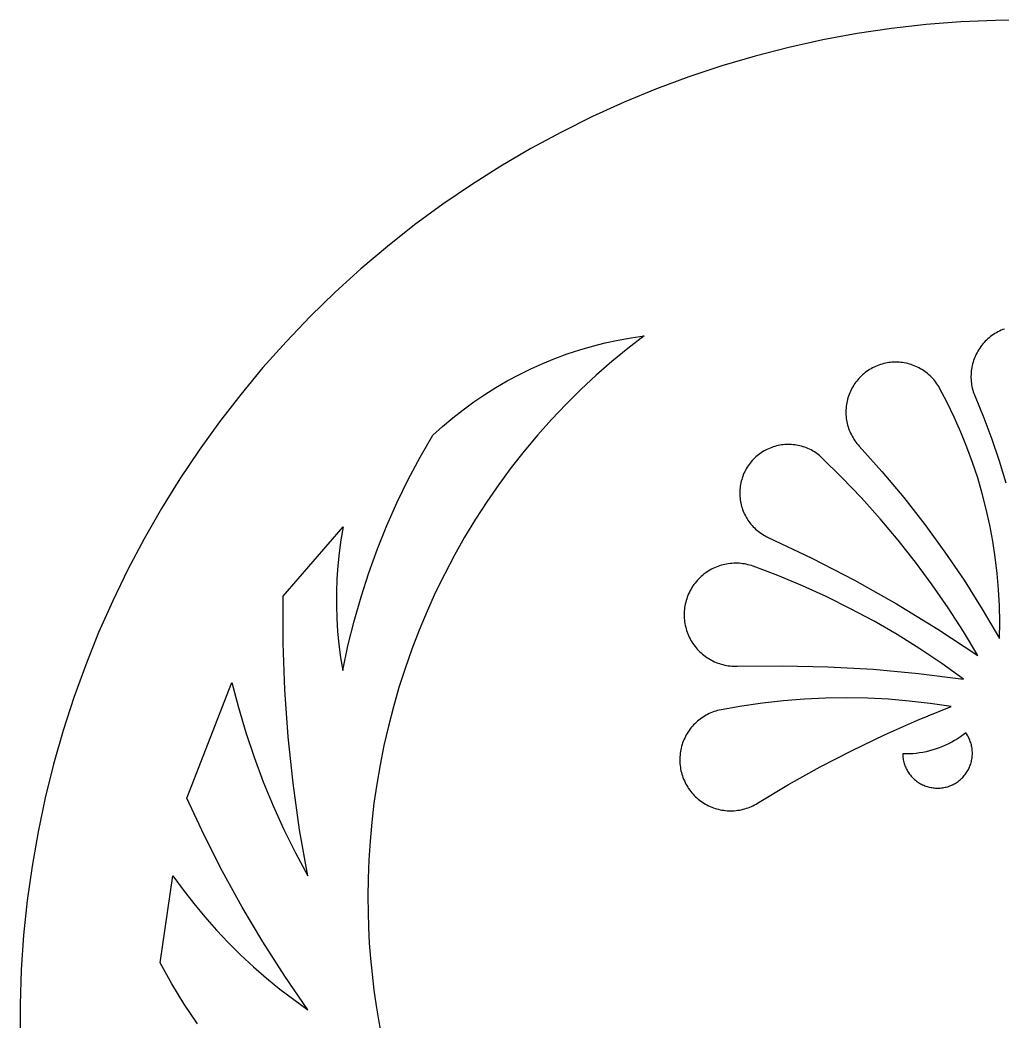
# Model space of a CAD drawing. Header units: millimetres. Extents: x -254 to 346, y 155 to 755.
# Drawn here: x -253.5 to 40.9, y 455.1 to 755 of the extents above; entities that cross this region are included whole.
import ezdxf

# ---------------------------------------------------------------- set-up
doc = ezdxf.new("R2010")
doc.units = ezdxf.units.MM
doc.layers.add('Layer 05', color=12, linetype='Continuous', true_color=0xde0000)

msp = doc.modelspace()

# ---------------------------------------------------------------- linework, layer by layer
at = {"layer": 'Layer 05'}
for p, q in [((17.86, 753.68), (7.51, 752.51)), ((28.24, 754.49), (17.86, 753.68)), ((38.64, 754.94), (28.24, 754.49)), ((49.05, 755.03), (38.64, 754.94)), ((-2.79, 750.98), (-13.03, 749.09)), ((7.51, 752.51), (-2.79, 750.98)), ((-13.03, 749.09), (-23.2, 746.85)), ((-33.29, 744.25), (-43.28, 741.31)), ((-23.2, 746.85), (-33.29, 744.25)), ((-43.28, 741.31), (-53.16, 738.02)), ((-53.16, 738.02), (-62.92, 734.4)), ((-62.92, 734.4), (-72.55, 730.43)), ((-72.55, 730.43), (-82.04, 726.14)), ((-82.04, 726.14), (-91.37, 721.51)), ((-91.37, 721.51), (-100.53, 716.57)), ((-100.53, 716.57), (-109.52, 711.31)), ((-109.52, 711.31), (-118.32, 705.74)), ((-118.32, 705.74), (-126.92, 699.87)), ((-126.92, 699.87), (-135.32, 693.71)), ((-135.32, 693.71), (-143.49, 687.26)), ((-143.49, 687.26), (-151.43, 680.52)), ((-151.43, 680.52), (-159.14, 673.52)), ((-159.14, 673.52), (-166.6, 666.25)), ((-166.6, 666.25), (-173.8, 658.73)), ((-66.56, 660.46), (-71.47, 656.7)), ((-70.47, 659.9), (-66.56, 660.46)), ((36.76, 659.93), (36.36, 659.59)), ((37.17, 660.26), (36.76, 659.93)), ((37.59, 660.57), (37.17, 660.26)), ((38.02, 660.87), (37.59, 660.57)), ((38.47, 661.16), (38.02, 660.87)), ((38.92, 661.43), (38.47, 661.16)), ((39.38, 661.68), (38.92, 661.43)), ((39.85, 661.92), (39.38, 661.68)), ((40.32, 662.14), (39.85, 661.92)), ((40.81, 662.34), (40.32, 662.14)), ((41.3, 662.53), (40.81, 662.34)), ((-173.8, 658.73), (-180.74, 650.97)), ((-85.84, 656.29), (-82.05, 657.39)), ((-82.05, 657.39), (-78.22, 658.36)), ((-78.22, 658.36), (-74.36, 659.2)), ((-74.36, 659.2), (-70.47, 659.9)), ((34.24, 657.26), (33.94, 656.83)), ((34.56, 657.68), (34.24, 657.26)), ((34.9, 658.08), (34.56, 657.68)), ((35.24, 658.48), (34.9, 658.08)), ((35.6, 658.86), (35.24, 658.48)), ((35.98, 659.23), (35.6, 658.86)), ((36.36, 659.59), (35.98, 659.23)), ((-93.3, 653.7), (-89.59, 655.06)), ((-89.59, 655.06), (-85.84, 656.29)), ((-71.47, 656.7), (-76.27, 652.77)), ((32.44, 654.06), (32.25, 653.57)), ((32.65, 654.54), (32.44, 654.06)), ((32.88, 655.02), (32.65, 654.54)), ((33.12, 655.48), (32.88, 655.02)), ((33.38, 655.94), (33.12, 655.48)), ((33.65, 656.39), (33.38, 655.94)), ((33.94, 656.83), (33.65, 656.39)), ((-180.74, 650.97), (-187.4, 642.96)), ((-100.56, 650.6), (-96.95, 652.21)), ((-96.95, 652.21), (-93.3, 653.7)), ((-76.27, 652.77), (-80.96, 648.67)), ((2.27, 651.1), (1.81, 650.87)), ((2.74, 651.32), (2.27, 651.1)), ((3.22, 651.52), (2.74, 651.32)), ((3.7, 651.71), (3.22, 651.52)), ((4.19, 651.88), (3.7, 651.71)), ((4.68, 652.03), (4.19, 651.88)), ((5.18, 652.16), (4.68, 652.03)), ((5.69, 652.28), (5.18, 652.16)), ((6.19, 652.38), (5.69, 652.28)), ((6.7, 652.46), (6.19, 652.38)), ((7.22, 652.52), (6.7, 652.46)), ((7.73, 652.57), (7.22, 652.52)), ((8.25, 652.59), (7.73, 652.57)), ((8.76, 652.6), (8.25, 652.59)), ((9.28, 652.6), (8.76, 652.6)), ((9.8, 652.57), (9.28, 652.6)), ((10.31, 652.53), (9.8, 652.57)), ((10.83, 652.46), (10.31, 652.53)), ((11.34, 652.39), (10.83, 652.46)), ((11.85, 652.29), (11.34, 652.39)), ((12.35, 652.17), (11.85, 652.29)), ((12.85, 652.04), (12.35, 652.17)), ((13.34, 651.89), (12.85, 652.04)), ((13.83, 651.73), (13.34, 651.89)), ((14.32, 651.55), (13.83, 651.73)), ((14.79, 651.35), (14.32, 651.55)), ((15.26, 651.13), (14.79, 651.35)), ((15.73, 650.9), (15.26, 651.13)), ((31.55, 651.04), (31.46, 650.52)), ((31.65, 651.56), (31.55, 651.04)), ((31.78, 652.07), (31.65, 651.56)), ((31.92, 652.57), (31.78, 652.07)), ((32.07, 653.08), (31.92, 652.57)), ((32.25, 653.57), (32.07, 653.08)), ((-107.58, 646.99), (-104.1, 648.86)), ((-104.1, 648.86), (-100.56, 650.6)), ((-80.96, 648.67), (-85.53, 644.42)), ((-1.9, 648.1), (-2.26, 647.72)), ((-1.54, 648.46), (-1.9, 648.1)), ((-1.16, 648.81), (-1.54, 648.46)), ((-0.76, 649.15), (-1.16, 648.81)), ((-0.36, 649.47), (-0.76, 649.15)), ((0.05, 649.78), (-0.36, 649.47)), ((0.48, 650.08), (0.05, 649.78)), ((0.91, 650.36), (0.48, 650.08)), ((1.36, 650.62), (0.91, 650.36)), ((1.81, 650.87), (1.36, 650.62)), ((16.18, 650.65), (15.73, 650.9)), ((16.63, 650.39), (16.18, 650.65)), ((17.06, 650.11), (16.63, 650.39)), ((17.49, 649.82), (17.06, 650.11)), ((17.9, 649.51), (17.49, 649.82)), ((18.31, 649.19), (17.9, 649.51)), ((18.7, 648.85), (18.31, 649.19)), ((19.08, 648.5), (18.7, 648.85)), ((19.45, 648.14), (19.08, 648.5)), ((19.81, 647.77), (19.45, 648.14)), ((31.31, 648.95), (31.29, 648.43)), ((31.29, 648.43), (31.3, 647.9)), ((31.34, 649.48), (31.31, 648.95)), ((31.39, 650), (31.34, 649.48)), ((31.46, 650.52), (31.39, 650)), ((-114.34, 642.91), (-111, 645.01)), ((-111, 645.01), (-107.58, 646.99)), ((-4.1, 645.23), (-4.35, 644.78)), ((-3.83, 645.67), (-4.1, 645.23)), ((-3.54, 646.1), (-3.83, 645.67)), ((-3.24, 646.52), (-3.54, 646.1)), ((-2.93, 646.93), (-3.24, 646.52)), ((-2.6, 647.33), (-2.93, 646.93)), ((-2.26, 647.72), (-2.6, 647.33)), ((20.15, 647.38), (19.81, 647.77)), ((20.48, 646.98), (20.15, 647.38)), ((20.79, 646.57), (20.48, 646.98)), ((21.1, 646.15), (20.79, 646.57)), ((21.38, 645.72), (21.1, 646.15)), ((21.65, 645.28), (21.38, 645.72)), ((21.91, 644.83), (21.65, 645.28)), ((31.3, 647.9), (31.32, 647.38)), ((31.32, 647.38), (31.36, 646.85)), ((31.36, 646.85), (31.42, 646.33)), ((31.42, 646.33), (31.5, 645.81)), ((31.5, 645.81), (31.59, 645.3)), ((31.59, 645.3), (31.7, 644.78)), ((-187.4, 642.96), (-193.78, 634.73)), ((-117.61, 640.7), (-114.34, 642.91)), ((-85.53, 644.42), (-89.98, 640.02)), ((-5.38, 642.41), (-5.54, 641.92)), ((-5.21, 642.9), (-5.38, 642.41)), ((-5.02, 643.38), (-5.21, 642.9)), ((-4.81, 643.85), (-5.02, 643.38)), ((-4.59, 644.32), (-4.81, 643.85)), ((-4.35, 644.78), (-4.59, 644.32)), ((24.18, 640.52), (21.91, 644.83)), ((31.7, 644.78), (31.83, 644.27)), ((31.83, 644.27), (31.98, 643.77)), ((31.98, 643.77), (32.14, 643.27)), ((32.14, 643.27), (32.33, 642.78)), ((32.33, 642.78), (32.53, 642.29)), ((32.53, 642.29), (35.13, 635.95)), ((-120.8, 638.37), (-117.61, 640.7)), ((-89.98, 640.02), (-94.3, 635.48)), ((-6.06, 639.39), (-6.11, 638.88)), ((-5.99, 639.9), (-6.06, 639.39)), ((-5.9, 640.41), (-5.99, 639.9)), ((-5.8, 640.92), (-5.9, 640.41)), ((-5.67, 641.42), (-5.8, 640.92)), ((-5.54, 641.92), (-5.67, 641.42)), ((26.3, 636.13), (24.18, 640.52)), ((-126.93, 633.39), (-123.91, 635.94)), ((-123.91, 635.94), (-120.8, 638.37)), ((-6.14, 638.36), (-6.16, 637.84)), ((-6.16, 637.84), (-6.15, 637.33)), ((-6.15, 637.33), (-6.13, 636.81)), ((-6.11, 638.88), (-6.14, 638.36)), ((-6.13, 636.81), (-6.1, 636.29)), ((-6.1, 636.29), (-6.04, 635.78)), ((28.28, 631.68), (26.3, 636.13)), ((35.13, 635.95), (37.53, 629.54)), ((-193.78, 634.73), (-199.87, 626.29)), ((-129.86, 630.75), (-126.93, 633.39)), ((-94.3, 635.48), (-98.47, 630.8)), ((-6.04, 635.78), (-5.97, 635.27)), ((-5.97, 635.27), (-5.88, 634.76)), ((-5.88, 634.76), (-5.77, 634.25)), ((-5.77, 634.25), (-5.64, 633.75)), ((-5.64, 633.75), (-5.5, 633.26)), ((-5.5, 633.26), (-5.34, 632.77)), ((-133.65, 624.17), (-129.86, 630.75)), ((-98.47, 630.8), (-102.51, 625.98)), ((-5.34, 632.77), (-5.16, 632.28)), ((-5.16, 632.28), (-4.97, 631.8)), ((-4.97, 631.8), (-4.76, 631.33)), ((-4.76, 631.33), (-4.53, 630.86)), ((-4.53, 630.86), (-4.29, 630.41)), ((-4.29, 630.41), (-4.03, 629.96)), ((-4.03, 629.96), (-3.76, 629.52)), ((30.11, 627.16), (28.28, 631.68)), ((-28.39, 627.08), (-28.86, 626.9)), ((-27.91, 627.25), (-28.39, 627.08)), ((-27.43, 627.4), (-27.91, 627.25)), ((-26.94, 627.53), (-27.43, 627.4)), ((-26.44, 627.65), (-26.94, 627.53)), ((-25.95, 627.74), (-26.44, 627.65)), ((-25.45, 627.83), (-25.95, 627.74)), ((-24.94, 627.89), (-25.45, 627.83)), ((-24.44, 627.93), (-24.94, 627.89)), ((-23.93, 627.96), (-24.44, 627.93)), ((-23.43, 627.97), (-23.93, 627.96)), ((-22.92, 627.97), (-23.43, 627.97)), ((-22.42, 627.94), (-22.92, 627.97)), ((-21.91, 627.9), (-22.42, 627.94)), ((-21.41, 627.84), (-21.91, 627.9)), ((-20.91, 627.76), (-21.41, 627.84)), ((-20.41, 627.67), (-20.91, 627.76)), ((-19.91, 627.56), (-20.41, 627.67)), ((-19.42, 627.43), (-19.91, 627.56)), ((-18.94, 627.28), (-19.42, 627.43)), ((-18.46, 627.12), (-18.94, 627.28)), ((-17.99, 626.94), (-18.46, 627.12)), ((-17.52, 626.75), (-17.99, 626.94)), ((-3.76, 629.52), (-3.47, 629.09)), ((-3.47, 629.09), (-3.16, 628.67)), ((-3.16, 628.67), (-2.85, 628.27)), ((-2.85, 628.27), (-2.51, 627.87)), ((-2.51, 627.87), (-2.17, 627.48)), ((-2.17, 627.48), (4.64, 619.88)), ((31.79, 622.59), (30.11, 627.16)), ((37.53, 629.54), (39.73, 623.05)), ((-199.87, 626.29), (-205.67, 617.63)), ((-137.21, 617.47), (-133.65, 624.17)), ((-102.51, 625.98), (-106.39, 621.05)), ((-33.13, 624.22), (-33.5, 623.88)), ((-32.75, 624.55), (-33.13, 624.22)), ((-32.36, 624.87), (-32.75, 624.55)), ((-31.95, 625.18), (-32.36, 624.87)), ((-31.54, 625.47), (-31.95, 625.18)), ((-31.11, 625.75), (-31.54, 625.47)), ((-30.68, 626.01), (-31.11, 625.75)), ((-30.24, 626.25), (-30.68, 626.01)), ((-29.79, 626.49), (-30.24, 626.25)), ((-29.33, 626.7), (-29.79, 626.49)), ((-28.86, 626.9), (-29.33, 626.7)), ((-17.06, 626.54), (-17.52, 626.75)), ((-16.61, 626.31), (-17.06, 626.54)), ((-16.16, 626.07), (-16.61, 626.31)), ((-15.73, 625.81), (-16.16, 626.07)), ((-15.3, 625.54), (-15.73, 625.81)), ((-14.88, 625.25), (-15.3, 625.54)), ((-14.48, 624.95), (-14.88, 625.25)), ((-14.08, 624.63), (-14.48, 624.95)), ((-13.69, 624.3), (-14.08, 624.63)), ((-13.32, 623.96), (-13.69, 624.3)), ((-7.33, 618.07), (-13.32, 623.96)), ((-106.39, 621.05), (-110.12, 615.99)), ((-35.73, 621.13), (-35.99, 620.69)), ((-35.45, 621.55), (-35.73, 621.13)), ((-35.16, 621.97), (-35.45, 621.55)), ((-34.86, 622.37), (-35.16, 621.97)), ((-34.54, 622.76), (-34.86, 622.37)), ((-34.2, 623.15), (-34.54, 622.76)), ((-33.86, 623.52), (-34.2, 623.15)), ((-33.5, 623.88), (-33.86, 623.52)), ((33.31, 617.96), (31.79, 622.59)), ((39.73, 623.05), (41.73, 616.49)), ((-37.06, 618.4), (-37.22, 617.92)), ((-36.88, 618.87), (-37.06, 618.4)), ((-36.68, 619.34), (-36.88, 618.87)), ((-36.46, 619.8), (-36.68, 619.34)), ((-36.23, 620.25), (-36.46, 619.8)), ((-35.99, 620.69), (-36.23, 620.25)), ((-1.52, 611.99), (-7.33, 618.07)), ((4.64, 619.88), (11.2, 612.06)), ((34.68, 613.28), (33.31, 617.96)), ((-205.67, 617.63), (-211.16, 608.79)), ((-140.53, 610.65), (-137.21, 617.47)), ((-110.12, 615.99), (-113.69, 610.83)), ((-37.86, 614.95), (-37.9, 614.45)), ((-37.8, 615.46), (-37.86, 614.95)), ((-37.72, 615.96), (-37.8, 615.46)), ((-37.62, 616.45), (-37.72, 615.96)), ((-37.5, 616.95), (-37.62, 616.45)), ((-37.37, 617.44), (-37.5, 616.95)), ((-37.22, 617.92), (-37.37, 617.44)), ((-37.93, 613.94), (-37.94, 613.44)), ((-37.94, 613.44), (-37.94, 612.93)), ((-37.94, 612.93), (-37.91, 612.42)), ((-37.9, 614.45), (-37.93, 613.94)), ((-37.91, 612.42), (-37.87, 611.92)), ((4.09, 605.73), (-1.52, 611.99)), ((11.2, 612.06), (17.49, 604.02)), ((35.9, 608.56), (34.68, 613.28)), ((-143.61, 603.72), (-140.53, 610.65)), ((-113.69, 610.83), (-117.1, 605.57)), ((-37.87, 611.92), (-37.81, 611.42)), ((-37.81, 611.42), (-37.73, 610.92)), ((-37.73, 610.92), (-37.63, 610.42)), ((-37.63, 610.42), (-37.52, 609.93)), ((-37.52, 609.93), (-37.39, 609.44)), ((-37.39, 609.44), (-37.25, 608.95)), ((-37.25, 608.95), (-37.08, 608.47)), ((-211.16, 608.79), (-216.34, 599.75)), ((-37.08, 608.47), (-36.9, 608)), ((-36.9, 608), (-36.71, 607.53)), ((-36.71, 607.53), (-36.5, 607.07)), ((-36.5, 607.07), (-36.27, 606.62)), ((-36.27, 606.62), (-36.02, 606.17)), ((-36.02, 606.17), (-35.77, 605.74)), ((36.95, 603.81), (35.9, 608.56)), ((-174.73, 582.52), (-156.73, 603.34)), ((-156.73, 603.34), (-157.39, 599.46)), ((-146.45, 596.68), (-143.61, 603.72)), ((-117.1, 605.57), (-120.34, 600.22)), ((-35.77, 605.74), (-35.49, 605.31)), ((-35.49, 605.31), (-35.2, 604.9)), ((-35.2, 604.9), (-34.9, 604.49)), ((-34.9, 604.49), (-34.58, 604.09)), ((-34.58, 604.09), (-34.25, 603.71)), ((-34.25, 603.71), (-33.91, 603.34)), ((-33.91, 603.34), (-33.55, 602.98)), ((-33.55, 602.98), (-33.19, 602.63)), ((9.51, 599.3), (4.09, 605.73)), ((17.49, 604.02), (23.51, 595.77)), ((37.85, 599.02), (36.95, 603.81)), ((-120.34, 600.22), (-123.41, 594.78)), ((-33.19, 602.63), (-32.81, 602.29)), ((-32.81, 602.29), (-32.41, 601.97)), ((-32.41, 601.97), (-32.01, 601.67)), ((-32.01, 601.67), (-31.6, 601.37)), ((-31.6, 601.37), (-31.18, 601.09)), ((-31.18, 601.09), (-30.74, 600.83)), ((-30.74, 600.83), (-30.3, 600.58)), ((-30.3, 600.58), (-29.85, 600.35)), ((-29.85, 600.35), (-29.39, 600.13)), ((-29.39, 600.13), (-16.36, 593.94)), ((-216.34, 599.75), (-221.2, 590.55)), ((-157.39, 599.46), (-157.93, 595.55)), ((14.71, 592.7), (9.51, 599.3)), ((38.59, 594.2), (37.85, 599.02)), ((-157.93, 595.55), (-158.34, 591.64)), ((-149.04, 589.55), (-146.45, 596.68)), ((-123.41, 594.78), (-126.31, 589.28)), ((-16.36, 593.94), (-3.55, 587.3)), ((23.51, 595.77), (29.25, 587.33)), ((39.17, 589.36), (38.59, 594.2)), ((-158.34, 591.64), (-158.61, 587.71)), ((-45.49, 591.06), (-45.97, 590.83)), ((-44.99, 591.27), (-45.49, 591.06)), ((-44.49, 591.46), (-44.99, 591.27)), ((-43.99, 591.64), (-44.49, 591.46)), ((-43.47, 591.8), (-43.99, 591.64)), ((-42.96, 591.94), (-43.47, 591.8)), ((-42.43, 592.06), (-42.96, 591.94)), ((-41.91, 592.17), (-42.43, 592.06)), ((-41.38, 592.25), (-41.91, 592.17)), ((-40.84, 592.32), (-41.38, 592.25)), ((-40.31, 592.37), (-40.84, 592.32)), ((-39.77, 592.4), (-40.31, 592.37)), ((-39.24, 592.41), (-39.77, 592.4)), ((-38.7, 592.4), (-39.24, 592.41)), ((-38.16, 592.38), (-38.7, 592.4)), ((-37.63, 592.33), (-38.16, 592.38)), ((-37.1, 592.27), (-37.63, 592.33)), ((-36.57, 592.19), (-37.1, 592.27)), ((-36.04, 592.09), (-36.57, 592.19)), ((-35.52, 591.97), (-36.04, 592.09)), ((-35, 591.83), (-35.52, 591.97)), ((-34.48, 591.68), (-35, 591.83)), ((-33.97, 591.51), (-34.48, 591.68)), ((-26.51, 588.69), (-33.97, 591.51)), ((19.71, 585.94), (14.71, 592.7)), ((-221.2, 590.55), (-225.75, 581.17)), ((-151.38, 582.33), (-149.04, 589.55)), ((-126.31, 589.28), (-129.04, 583.7)), ((-49.91, 588.06), (-50.29, 587.68)), ((-49.52, 588.43), (-49.91, 588.06)), ((-49.11, 588.78), (-49.52, 588.43)), ((-48.7, 589.12), (-49.11, 588.78)), ((-48.27, 589.45), (-48.7, 589.12)), ((-47.83, 589.75), (-48.27, 589.45)), ((-47.38, 590.05), (-47.83, 589.75)), ((-46.92, 590.33), (-47.38, 590.05)), ((-46.45, 590.59), (-46.92, 590.33)), ((-45.97, 590.83), (-46.45, 590.59)), ((-19.14, 585.63), (-26.51, 588.69)), ((39.58, 584.51), (39.17, 589.36)), ((-158.61, 587.71), (-158.75, 583.77)), ((-52.26, 585.15), (-52.54, 584.69)), ((-51.97, 585.6), (-52.26, 585.15)), ((-51.66, 586.04), (-51.97, 585.6)), ((-51.34, 586.47), (-51.66, 586.04)), ((-51, 586.88), (-51.34, 586.47)), ((-50.65, 587.29), (-51, 586.88)), ((-50.29, 587.68), (-50.65, 587.29)), ((-11.88, 582.33), (-19.14, 585.63)), ((-3.55, 587.3), (9.02, 580.21)), ((24.49, 579.03), (19.71, 585.94)), ((29.25, 587.33), (34.7, 578.7)), ((-174.71, 568.49), (-174.73, 582.52)), ((-158.75, 583.77), (-158.77, 579.83)), ((-153.46, 575.04), (-151.38, 582.33)), ((-129.04, 583.7), (-131.59, 578.07)), ((-53.67, 582.26), (-53.84, 581.75)), ((-53.48, 582.76), (-53.67, 582.26)), ((-53.27, 583.25), (-53.48, 582.76)), ((-53.04, 583.74), (-53.27, 583.25)), ((-52.8, 584.22), (-53.04, 583.74)), ((-52.54, 584.69), (-52.8, 584.22)), ((-4.73, 578.8), (-11.88, 582.33)), ((39.84, 579.64), (39.58, 584.51)), ((-225.75, 581.17), (-229.96, 571.65)), ((-158.77, 579.83), (-158.65, 575.89)), ((-54.45, 579.14), (-54.51, 578.6)), ((-54.36, 579.67), (-54.45, 579.14)), ((-54.26, 580.19), (-54.36, 579.67)), ((-54.14, 580.72), (-54.26, 580.19)), ((-54, 581.24), (-54.14, 580.72)), ((-53.84, 581.75), (-54, 581.24)), ((9.02, 580.21), (21.33, 572.7)), ((29.05, 571.96), (24.49, 579.03)), ((39.93, 574.77), (39.84, 579.64)), ((-131.59, 578.07), (-133.96, 572.4)), ((-54.59, 577.53), (-54.6, 577)), ((-54.6, 577), (-54.59, 576.46)), ((-54.56, 578.07), (-54.59, 577.53)), ((-54.59, 576.46), (-54.56, 575.92)), ((-54.51, 578.6), (-54.56, 578.07)), ((2.31, 575.03), (-4.73, 578.8)), ((34.7, 578.7), (39.86, 569.9)), ((-158.65, 575.89), (-158.4, 571.96)), ((-155.29, 567.67), (-153.46, 575.04)), ((-54.56, 575.92), (-54.51, 575.39)), ((-54.51, 575.39), (-54.45, 574.86)), ((-54.45, 574.86), (-54.37, 574.33)), ((-54.37, 574.33), (-54.26, 573.8)), ((-54.26, 573.8), (-54.14, 573.28)), ((-54.14, 573.28), (-54, 572.76)), ((9.21, 571.03), (2.31, 575.03)), ((39.86, 569.9), (39.93, 574.77)), ((-229.96, 571.65), (-233.84, 561.99)), ((-158.4, 571.96), (-158.02, 568.04)), ((-133.96, 572.4), (-136.16, 566.68)), ((-54, 572.76), (-53.85, 572.24)), ((-53.85, 572.24), (-53.67, 571.74)), ((-53.67, 571.74), (-53.48, 571.24)), ((-53.48, 571.24), (-53.27, 570.74)), ((-53.27, 570.74), (-53.05, 570.25)), ((-53.05, 570.25), (-52.81, 569.78)), ((15.98, 566.8), (9.21, 571.03)), ((21.33, 572.7), (33.38, 564.76)), ((33.38, 564.76), (29.05, 571.96)), ((-174.2, 554.47), (-174.71, 568.49)), ((-158.02, 568.04), (-157.51, 564.14)), ((-156.87, 560.25), (-155.29, 567.67)), ((-52.81, 569.78), (-52.55, 569.31)), ((-52.55, 569.31), (-52.27, 568.85)), ((-52.27, 568.85), (-51.98, 568.39)), ((-51.98, 568.39), (-51.67, 567.95)), ((-51.67, 567.95), (-51.35, 567.52)), ((-51.35, 567.52), (-51.01, 567.11)), ((-51.01, 567.11), (-50.66, 566.7)), ((-157.51, 564.14), (-156.87, 560.25)), ((-136.16, 566.68), (-138.18, 560.93)), ((-50.66, 566.7), (-50.3, 566.31)), ((-50.3, 566.31), (-49.92, 565.93)), ((-49.92, 565.93), (-49.53, 565.56)), ((-49.53, 565.56), (-49.12, 565.21)), ((-49.12, 565.21), (-48.71, 564.87)), ((-48.71, 564.87), (-48.28, 564.54)), ((-48.28, 564.54), (-47.84, 564.23)), ((-47.84, 564.23), (-47.39, 563.94)), ((-47.39, 563.94), (-46.93, 563.66)), ((22.6, 562.35), (15.98, 566.8)), ((-233.84, 561.99), (-237.38, 552.19)), ((-138.18, 560.93), (-140.02, 555.17)), ((-46.93, 563.66), (-46.46, 563.4)), ((-46.46, 563.4), (-45.99, 563.15)), ((-45.99, 563.15), (-45.5, 562.93)), ((-45.5, 562.93), (-45.01, 562.71)), ((-45.01, 562.71), (-44.51, 562.52)), ((-44.51, 562.52), (-44, 562.34)), ((-44, 562.34), (-43.49, 562.18)), ((-43.49, 562.18), (-42.97, 562.04)), ((-42.97, 562.04), (-42.45, 561.92)), ((-42.45, 561.92), (-41.92, 561.82)), ((-41.92, 561.82), (-41.39, 561.73)), ((-41.39, 561.73), (-40.86, 561.66)), ((-40.86, 561.66), (-40.33, 561.61)), ((-40.33, 561.61), (-39.79, 561.58)), ((-39.79, 561.58), (-39.25, 561.57)), ((-39.25, 561.57), (-38.72, 561.58)), ((-38.72, 561.58), (-25.12, 561.74)), ((-25.12, 561.74), (-11.53, 561.44)), ((-11.53, 561.44), (2.05, 560.66)), ((29.07, 557.69), (22.6, 562.35)), ((2.05, 560.66), (15.59, 559.41)), ((15.59, 559.41), (29.07, 557.69)), ((-203.51, 522.04), (-190.04, 556.72)), ((-190.04, 556.72), (-188.07, 549.17)), ((-140.02, 555.17), (-141.7, 549.39)), ((-237.38, 552.19), (-240.58, 542.29)), ((-173.21, 540.47), (-174.2, 554.47)), ((-12.31, 552.02), (-18.6, 551.72)), ((-6.02, 552.11), (-12.31, 552.02)), ((0.28, 552), (-6.02, 552.11)), ((6.56, 551.68), (0.28, 552)), ((-188.07, 549.17), (-185.85, 541.69)), ((-141.7, 549.39), (-143.19, 543.6)), ((-37.36, 549.63), (-43.56, 548.52)), ((-31.13, 550.53), (-37.36, 549.63)), ((-24.88, 551.23), (-31.13, 550.53)), ((-18.6, 551.72), (-24.88, 551.23)), ((12.84, 551.16), (6.56, 551.68)), ((19.09, 550.44), (12.84, 551.16)), ((15.31, 545.45), (25.32, 549.52)), ((25.32, 549.52), (19.09, 550.44)), ((-49.37, 546.06), (-49.8, 545.75)), ((-48.93, 546.36), (-49.37, 546.06)), ((-48.48, 546.64), (-48.93, 546.36)), ((-48.02, 546.9), (-48.48, 546.64)), ((-47.56, 547.15), (-48.02, 546.9)), ((-47.08, 547.38), (-47.56, 547.15)), ((-46.6, 547.6), (-47.08, 547.38)), ((-46.11, 547.8), (-46.6, 547.6)), ((-45.61, 547.98), (-46.11, 547.8)), ((-45.1, 548.14), (-45.61, 547.98)), ((-44.59, 548.28), (-45.1, 548.14)), ((-44.08, 548.41), (-44.59, 548.28)), ((-43.56, 548.52), (-44.08, 548.41)), ((-143.19, 543.6), (-144.52, 537.82)), ((-52.47, 543.19), (-52.8, 542.78)), ((-52.13, 543.6), (-52.47, 543.19)), ((-51.77, 543.99), (-52.13, 543.6)), ((-51.4, 544.37), (-51.77, 543.99)), ((-51.02, 544.74), (-51.4, 544.37)), ((-50.63, 545.09), (-51.02, 544.74)), ((-50.22, 545.43), (-50.63, 545.09)), ((-49.8, 545.75), (-50.22, 545.43)), ((5.43, 541.07), (15.31, 545.45)), ((-240.58, 542.29), (-243.44, 532.27)), ((-185.85, 541.69), (-183.37, 534.3)), ((-171.73, 526.52), (-173.21, 540.47)), ((-54.44, 540.07), (-54.66, 539.58)), ((-54.21, 540.54), (-54.44, 540.07)), ((-53.96, 541.01), (-54.21, 540.54)), ((-53.69, 541.47), (-53.96, 541.01)), ((-53.41, 541.91), (-53.69, 541.47)), ((-53.11, 542.35), (-53.41, 541.91)), ((-52.8, 542.78), (-53.11, 542.35)), ((-4.31, 536.39), (5.43, 541.07)), ((28.12, 540.41), (27.27, 539.85)), ((28.95, 541), (28.12, 540.41)), ((29.76, 541.61), (28.95, 541)), ((29.97, 541.32), (29.76, 541.61)), ((30.16, 541.01), (29.97, 541.32)), ((30.35, 540.7), (30.16, 541.01)), ((30.52, 540.38), (30.35, 540.7)), ((30.69, 540.06), (30.52, 540.38)), ((30.84, 539.73), (30.69, 540.06)), ((-144.52, 537.82), (-145.68, 532.05)), ((-55.49, 537.07), (-55.61, 536.56)), ((-55.36, 537.59), (-55.49, 537.07)), ((-55.21, 538.1), (-55.36, 537.59)), ((-55.05, 538.6), (-55.21, 538.1)), ((-54.86, 539.09), (-55.05, 538.6)), ((-54.66, 539.58), (-54.86, 539.09)), ((21.82, 537.14), (20.86, 536.8)), ((22.76, 537.51), (21.82, 537.14)), ((23.7, 537.92), (22.76, 537.51)), ((24.62, 538.35), (23.7, 537.92)), ((25.52, 538.82), (24.62, 538.35)), ((26.41, 539.32), (25.52, 538.82)), ((27.27, 539.85), (26.41, 539.32)), ((30.98, 539.4), (30.84, 539.73)), ((31.11, 539.06), (30.98, 539.4)), ((31.22, 538.72), (31.11, 539.06)), ((31.33, 538.37), (31.22, 538.72)), ((31.42, 538.02), (31.33, 538.37)), ((31.5, 537.67), (31.42, 538.02)), ((31.57, 537.31), (31.5, 537.67)), ((31.63, 536.95), (31.57, 537.31)), ((31.67, 536.59), (31.63, 536.95)), ((-183.37, 534.3), (-180.65, 526.99)), ((-55.88, 534.46), (-55.9, 533.93)), ((-55.84, 534.99), (-55.88, 534.46)), ((-55.78, 535.51), (-55.84, 534.99)), ((-55.7, 536.04), (-55.78, 535.51)), ((-55.61, 536.56), (-55.7, 536.04)), ((-13.9, 531.41), (-4.31, 536.39)), ((11.87, 535.3), (10.85, 535.31)), ((10.85, 535.31), (10.86, 534.95)), ((10.86, 534.95), (10.89, 534.59)), ((10.89, 534.59), (10.93, 534.23)), ((10.93, 534.23), (10.98, 533.87)), ((12.88, 535.33), (11.87, 535.3)), ((13.9, 535.39), (12.88, 535.33)), ((14.91, 535.49), (13.9, 535.39)), ((15.92, 535.62), (14.91, 535.49)), ((16.92, 535.79), (15.92, 535.62)), ((17.92, 535.99), (16.92, 535.79)), ((18.91, 536.23), (17.92, 535.99)), ((19.89, 536.5), (18.91, 536.23)), ((20.86, 536.8), (19.89, 536.5)), ((31.57, 533.71), (31.63, 534.07)), ((31.63, 534.07), (31.67, 534.43)), ((31.7, 536.23), (31.67, 536.59)), ((31.67, 534.43), (31.7, 534.79)), ((31.72, 535.87), (31.7, 536.23)), ((31.7, 534.79), (31.72, 535.15)), ((31.73, 535.51), (31.72, 535.87)), ((31.72, 535.15), (31.73, 535.51)), ((-243.44, 532.27), (-245.94, 522.16)), ((-145.68, 532.05), (-146.67, 526.29)), ((-55.9, 533.93), (-55.91, 533.4)), ((-55.91, 533.4), (-55.89, 532.87)), ((-55.89, 532.87), (-55.86, 532.34)), ((-55.86, 532.34), (-55.81, 531.82)), ((-55.81, 531.82), (-55.74, 531.29)), ((-55.74, 531.29), (-55.65, 530.77)), ((-23.33, 526.14), (-13.9, 531.41)), ((10.98, 533.87), (11.04, 533.51)), ((11.04, 533.51), (11.12, 533.16)), ((11.12, 533.16), (11.2, 532.81)), ((11.2, 532.81), (11.3, 532.46)), ((11.3, 532.46), (11.42, 532.11)), ((11.42, 532.11), (11.54, 531.77)), ((11.54, 531.77), (11.68, 531.44)), ((11.68, 531.44), (11.82, 531.11)), ((11.82, 531.11), (11.98, 530.78)), ((30.52, 530.64), (30.68, 530.96)), ((30.68, 530.96), (30.83, 531.29)), ((30.83, 531.29), (30.97, 531.62)), ((30.97, 531.62), (31.1, 531.96)), ((31.1, 531.96), (31.22, 532.3)), ((31.22, 532.3), (31.33, 532.65)), ((31.33, 532.65), (31.42, 533)), ((31.42, 533), (31.5, 533.35)), ((31.5, 533.35), (31.57, 533.71)), ((-55.65, 530.77), (-55.55, 530.25)), ((-55.55, 530.25), (-55.42, 529.73)), ((-55.42, 529.73), (-55.28, 529.22)), ((-55.28, 529.22), (-55.12, 528.72)), ((-55.12, 528.72), (-54.95, 528.22)), ((-54.95, 528.22), (-54.75, 527.73)), ((11.98, 530.78), (12.15, 530.46)), ((12.15, 530.46), (12.33, 530.15)), ((12.33, 530.15), (12.52, 529.84)), ((12.52, 529.84), (12.73, 529.54)), ((12.73, 529.54), (12.94, 529.25)), ((12.94, 529.25), (13.16, 528.96)), ((13.16, 528.96), (13.39, 528.68)), ((13.39, 528.68), (13.63, 528.41)), ((13.63, 528.41), (13.89, 528.15)), ((13.89, 528.15), (14.15, 527.9)), ((28.31, 527.79), (28.57, 528.04)), ((28.57, 528.04), (28.83, 528.3)), ((28.83, 528.3), (29.07, 528.56)), ((29.07, 528.56), (29.31, 528.84)), ((29.31, 528.84), (29.54, 529.12)), ((29.54, 529.12), (29.75, 529.41)), ((29.75, 529.41), (29.96, 529.71)), ((29.96, 529.71), (30.16, 530.01)), ((30.16, 530.01), (30.34, 530.32)), ((30.34, 530.32), (30.52, 530.64)), ((-180.65, 526.99), (-177.68, 519.78)), ((-169.76, 512.63), (-171.73, 526.52)), ((-146.67, 526.29), (-147.5, 520.56)), ((-54.75, 527.73), (-54.54, 527.24)), ((-54.54, 527.24), (-54.32, 526.76)), ((-54.32, 526.76), (-54.07, 526.29)), ((-54.07, 526.29), (-53.81, 525.83)), ((-53.81, 525.83), (-53.54, 525.38)), ((-53.54, 525.38), (-53.25, 524.94)), ((-53.25, 524.94), (-52.94, 524.5)), ((-32.6, 520.58), (-23.33, 526.14)), ((14.15, 527.9), (14.41, 527.66)), ((14.41, 527.66), (14.69, 527.42)), ((14.69, 527.42), (14.97, 527.2)), ((14.97, 527.2), (15.27, 526.99)), ((15.27, 526.99), (15.57, 526.78)), ((15.57, 526.78), (15.87, 526.59)), ((15.87, 526.59), (16.19, 526.41)), ((16.19, 526.41), (16.5, 526.24)), ((16.5, 526.24), (16.83, 526.08)), ((16.83, 526.08), (17.16, 525.93)), ((17.16, 525.93), (17.49, 525.79)), ((17.49, 525.79), (17.83, 525.66)), ((17.83, 525.66), (18.18, 525.55)), ((18.18, 525.55), (18.52, 525.45)), ((18.52, 525.45), (18.88, 525.36)), ((18.88, 525.36), (19.23, 525.28)), ((19.23, 525.28), (19.58, 525.22)), ((19.58, 525.22), (19.94, 525.16)), ((19.94, 525.16), (20.3, 525.12)), ((20.3, 525.12), (20.66, 525.1)), ((20.66, 525.1), (21.03, 525.08)), ((21.03, 525.08), (21.39, 525.08)), ((21.39, 525.08), (21.75, 525.09)), ((21.75, 525.09), (22.11, 525.11)), ((22.11, 525.11), (22.47, 525.14)), ((22.47, 525.14), (22.83, 525.19)), ((22.83, 525.19), (23.19, 525.25)), ((23.19, 525.25), (23.54, 525.32)), ((23.54, 525.32), (23.89, 525.41)), ((23.89, 525.41), (24.24, 525.5)), ((24.24, 525.5), (24.59, 525.61)), ((24.59, 525.61), (24.93, 525.73)), ((24.93, 525.73), (25.27, 525.87)), ((25.27, 525.87), (25.6, 526.01)), ((25.6, 526.01), (25.93, 526.16)), ((25.93, 526.16), (26.25, 526.33)), ((26.25, 526.33), (26.56, 526.51)), ((26.56, 526.51), (26.87, 526.7)), ((26.87, 526.7), (27.17, 526.9)), ((27.17, 526.9), (27.47, 527.1)), ((27.47, 527.1), (27.76, 527.32)), ((27.76, 527.32), (28.04, 527.55)), ((28.04, 527.55), (28.31, 527.79)), ((-245.94, 522.16), (-248.1, 511.97)), ((-198.38, 511), (-203.51, 522.04)), ((-52.94, 524.5), (-52.62, 524.08)), ((-52.62, 524.08), (-52.28, 523.67)), ((-52.28, 523.67), (-51.93, 523.28)), ((-51.93, 523.28), (-51.57, 522.89)), ((-51.57, 522.89), (-51.19, 522.52)), ((-51.19, 522.52), (-50.81, 522.16)), ((-50.81, 522.16), (-50.4, 521.81)), ((-177.68, 519.78), (-174.46, 512.67)), ((-147.5, 520.56), (-148.17, 514.87)), ((-50.4, 521.81), (-49.99, 521.48)), ((-49.99, 521.48), (-49.57, 521.16)), ((-49.57, 521.16), (-49.13, 520.86)), ((-49.13, 520.86), (-48.69, 520.58)), ((-48.69, 520.58), (-48.23, 520.3)), ((-48.23, 520.3), (-47.77, 520.05)), ((-47.77, 520.05), (-47.3, 519.81)), ((-47.3, 519.81), (-46.82, 519.59)), ((-46.82, 519.59), (-46.33, 519.38)), ((-46.33, 519.38), (-45.83, 519.19)), ((-45.83, 519.19), (-45.33, 519.02)), ((-45.33, 519.02), (-44.82, 518.87)), ((-36.46, 518.87), (-35.95, 519.03)), ((-35.95, 519.03), (-35.45, 519.2)), ((-35.45, 519.2), (-34.96, 519.39)), ((-34.96, 519.39), (-34.47, 519.59)), ((-34.47, 519.59), (-33.99, 519.82)), ((-33.99, 519.82), (-33.52, 520.06)), ((-33.52, 520.06), (-33.05, 520.31)), ((-33.05, 520.31), (-32.6, 520.58)), ((-44.82, 518.87), (-44.31, 518.73)), ((-44.31, 518.73), (-43.8, 518.62)), ((-43.8, 518.62), (-43.28, 518.51)), ((-43.28, 518.51), (-42.75, 518.43)), ((-42.75, 518.43), (-42.23, 518.37)), ((-42.23, 518.37), (-41.7, 518.32)), ((-41.7, 518.32), (-41.17, 518.3)), ((-41.17, 518.3), (-40.64, 518.29)), ((-40.64, 518.29), (-40.11, 518.3)), ((-40.11, 518.3), (-39.58, 518.32)), ((-39.58, 518.32), (-39.06, 518.37)), ((-39.06, 518.37), (-38.53, 518.43)), ((-38.53, 518.43), (-38.01, 518.52)), ((-38.01, 518.52), (-37.49, 518.62)), ((-37.49, 518.62), (-36.97, 518.74)), ((-36.97, 518.74), (-36.46, 518.87)), ((-148.17, 514.87), (-148.68, 509.21)), ((-248.1, 511.97), (-249.9, 501.72)), ((-192.88, 500.14), (-198.38, 511)), ((-174.46, 512.67), (-171.01, 505.68)), ((-167.32, 498.81), (-169.76, 512.63)), ((-148.68, 509.21), (-149.04, 503.59)), ((-171.01, 505.68), (-167.32, 498.81)), ((-249.9, 501.72), (-251.34, 491.4)), ((-149.04, 503.59), (-149.26, 498.03)), ((-211.57, 472.73), (-207.72, 498.81)), ((-207.72, 498.81), (-204.66, 494.6)), ((-187.02, 489.47), (-192.88, 500.14)), ((-149.26, 498.03), (-149.33, 492.52)), ((-204.66, 494.6), (-201.47, 490.5)), ((-149.33, 492.52), (-149.28, 487.95)), ((-251.34, 491.4), (-252.42, 481.05)), ((-201.47, 490.5), (-198.15, 486.5)), ((-180.8, 479.01), (-187.02, 489.47)), ((-198.15, 486.5), (-194.7, 482.6)), ((-149.28, 487.95), (-149.13, 483.35)), ((-149.13, 483.35), (-148.89, 478.71)), ((-252.42, 481.05), (-253.14, 470.66)), ((-194.7, 482.6), (-191.13, 478.82)), ((-191.13, 478.82), (-187.44, 475.16)), ((-174.23, 468.76), (-180.8, 479.01)), ((-148.89, 478.71), (-148.54, 474.04)), ((-187.44, 475.16), (-183.63, 471.62)), ((-148.54, 474.04), (-148.08, 469.34)), ((-208.04, 466.53), (-211.57, 472.73)), ((-183.63, 471.62), (-179.71, 468.21)), ((-253.14, 470.66), (-253.5, 460.25)), ((-179.71, 468.21), (-175.68, 464.92)), ((-167.32, 458.74), (-174.23, 468.76)), ((-148.08, 469.34), (-147.52, 464.61)), ((-204.31, 460.44), (-208.04, 466.53)), ((-175.68, 464.92), (-171.55, 461.77)), ((-147.52, 464.61), (-146.84, 459.86)), ((-253.5, 460.25), (-253.5, 449.84)), ((-200.39, 454.48), (-204.31, 460.44)), ((-171.55, 461.77), (-167.32, 458.74)), ((-146.84, 459.86), (-146.06, 455.1)), ((-146.06, 455.1), (-145.16, 450.31))]:
    msp.add_line(p, q, dxfattribs=at)

doc.saveas('drawing.dxf')
